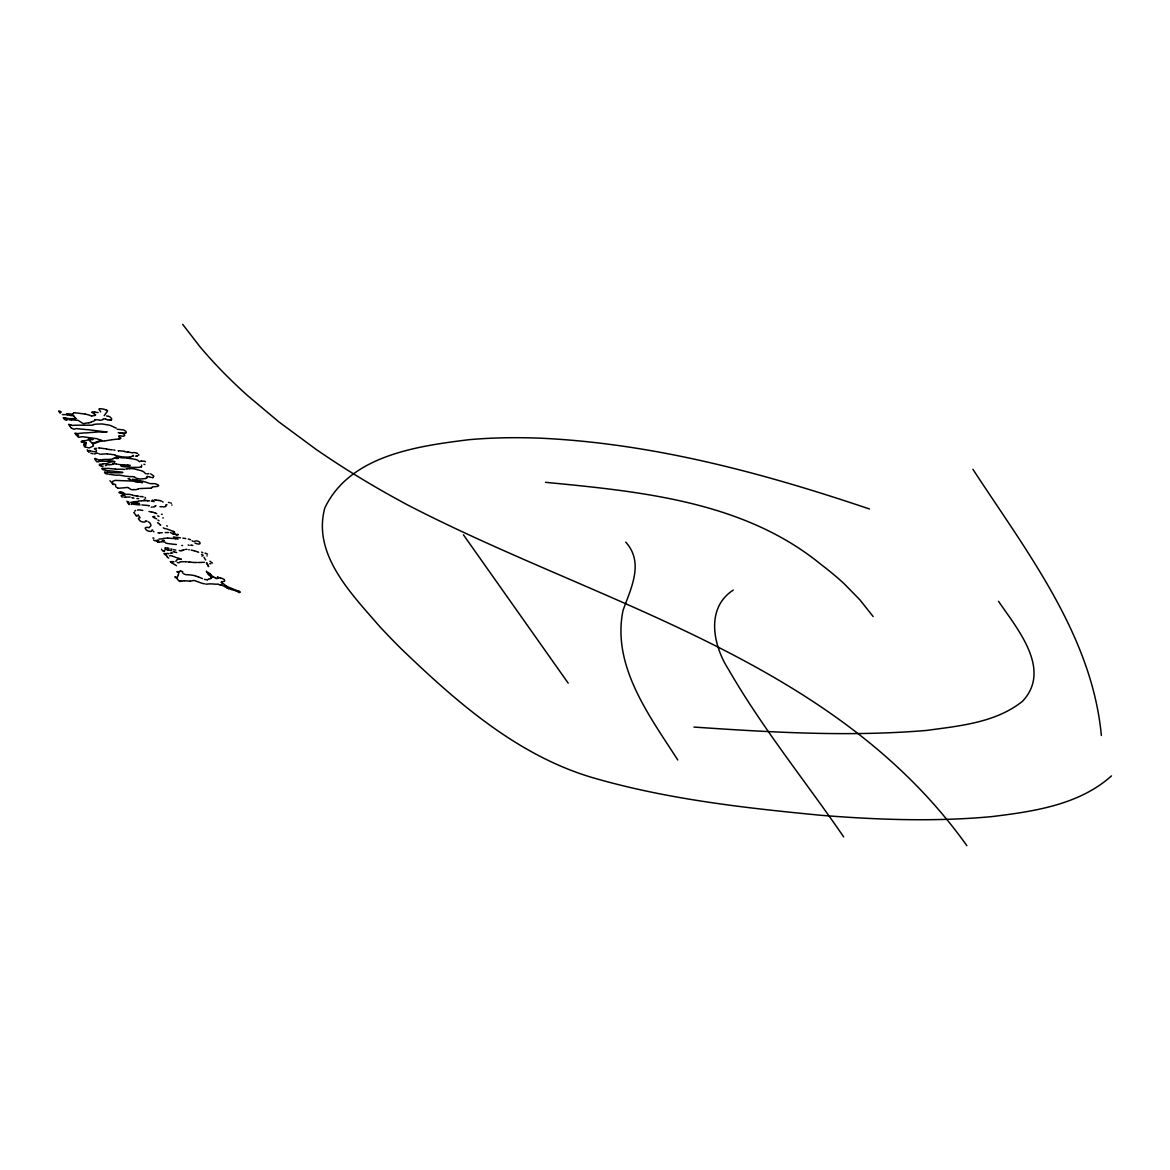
<?xml version="1.0" encoding="UTF-8"?>
<svg xmlns="http://www.w3.org/2000/svg" width="1170" height="1170" viewBox="0 0 1170 1170"><rect width="100%" height="100%" fill="white"/><g stroke="black" fill="none" stroke-linecap="round" stroke-linejoin="round"><path stroke-width="1.5" d="M96.496 448.344L94.565 448.446M133.336 489.586L133.102 489.733A2.706 1.141 16.3 0 1 132.619 489.791L131.464 489.601A6.581 2.793 16.3 0 1 130.996 489.513L128.217 487.612M138.294 488.914L139.113 488.636M126.038 432.695L126.024 431.438L123.815 430.048A3.525 1.492 16.3 0 0 123.333 429.931L117.132 429.214M73.198 414.107L73.227 413.785A10.969 4.651 16.3 0 1 73.374 413.2L73.447 413.083A9.316 3.949 16.3 0 0 73.534 412.878L73.534 412.849M180.341 581.373L180.341 581.373A8.088 3.437 16.3 0 0 180.297 581.11L180.253 580.876M206.446 571.121L206.446 571.092A3.481 1.477 16.3 0 0 206.637 571.691L206.695 571.75M96.437 450.772L96.437 450.742A3.276 1.389 16.3 0 0 95.969 449.85L95.925 449.836M107.216 472.417L109.804 472.461M107.23 472.358L107.245 472.314A2.779 1.17 16.3 0 1 106.587 472.314L106.265 472.241A2.369 1.009 16.3 0 0 104.73 472.051M86.141 442.567L86.258 443.386M178.761 573.476L178.352 574.675M158.798 485.799L157.248 486.501M146.864 477.682L146.996 476.79A10.705 4.534 16.3 0 1 147.098 476.512L147.127 476.409M178.279 574.865L177.547 576.825A31.063 13.177 16.3 0 1 177.182 577.541L177.109 577.629M149.819 483.59L155.288 483.707L158.389 484.994M111.72 418.977L111.647 419.123A4.68 1.989 16.3 0 0 111.559 419.445L111.545 419.489A5.221 2.223 16.3 0 1 111.457 419.884L110.872 420.147M138.25 489.089L135.705 489.733A33.316 14.128 16.3 0 1 134.872 489.66L133.526 489.513M107.347 411.357L104.188 415.657M85.922 445.828L84.342 446.706L85.98 447.349M178.162 534.851L172.809 533.842M112.598 464.095L112.656 464.022A3.451 1.462 16.3 0 1 112.803 463.832M141.394 466.757L141.57 466.07A21.923 9.302 16.3 0 0 141.599 465.382A3.276 1.389 16.3 0 1 141.629 465.046M155.683 540.628L154.732 540.745A3.159 1.345 16.3 0 1 153.504 539.853M106.572 464.958L106.528 465.002A7.941 3.364 16.3 0 1 105.856 465.543L105.388 465.645M152.115 487.583L151.339 488.022M164.005 551.509L163.478 551.406A5.982 2.545 16.3 0 1 161.987 550.017L161.723 549.622A9.638 4.095 16.3 0 1 161.518 549.227L161.504 549.169M82.149 442.011L83.143 441.85A3.13 1.331 16.3 0 1 83.523 441.748L83.509 441.485A11.612 4.929 16.3 0 0 82.924 441.485L82.266 441.602A3.554 1.506 16.3 0 1 81.959 441.704L81.593 442.143M152.846 516.643L153.431 516.599A4.446 1.887 16.3 0 0 154.001 516.613L154.732 516.394M733.268 590.075C705.334 608.224 713.173 645.474 728.427 669.298C762.284 728.135 805.326 780.99 843.658 836.872M207.573 579.662L207.646 579.603A2.34 0.995 16.3 0 1 207.909 579.501L208.172 579.369M118.316 458.435L117.409 458.494A5.397 2.296 16.3 0 0 116.941 458.421L116.43 458.362A7.971 3.378 16.3 0 1 114.338 458.026L113.344 458.406A9.009 3.817 16.3 0 1 113.388 458.815L112.686 459.006A25.652 10.881 16.3 0 0 110.77 459.313L110.667 459.342A5.397 2.296 16.3 0 1 109.804 459.459M176.992 534.734L177.094 534.646A4.519 1.916 16.3 0 0 177.182 534.471L177.986 534.31M1111.5 775.885C1079.003 805.062 1033.519 811.483 991.78 816.616C935.035 821.881 877.895 819.819 821.164 815.314C743.988 807.885 666.213 799.198 591.567 777.348C516.453 754.825 455.949 701.488 400.579 648.165A1088.1 461.565 16.3 0 1 379.402 626.213C351.629 593.965 312.112 554.507 324.821 507.926C350.005 455.349 417.09 446.15 468.79 439.715A396.177 168.056 16.3 0 1 543.099 438.311C654.864 443.898 763.937 473.294 869.471 508.994M91.099 422.209L91.158 422.165A6.698 2.837 16.3 0 1 91.582 421.887L93.015 421.361A30.654 13.002 16.3 0 0 93.79 421.083L94.448 420.732A2.852 1.214 16.3 0 0 94.682 420.44L94.726 420.249A5.294 2.252 16.3 0 0 94.755 420.03M176.407 560.181L178.147 559.275A2.179 0.921 16.3 0 1 178.6 559.187L181.014 559.187M125.804 432.973L124.342 433.149M112.627 481.338L115.274 480.358A15.853 6.727 16.3 0 0 116.298 480.446L132.4 481.06A12.504 5.309 16.3 0 1 134.784 481.484L135.925 481.777M239.616 592.356L239.645 592.342A5.397 2.281 16.3 0 1 239.163 592.59L239.016 592.605M135.603 510.471L134.989 510.91A5.207 2.208 16.3 0 1 134.638 511.129M114.748 461.931L114.294 461.901A4.344 1.843 16.3 0 0 113.417 461.828L112.452 461.814A8.965 3.802 16.3 0 0 111.852 461.828A3.627 1.536 16.3 0 0 111.311 461.887L110.507 462.106A14.157 5.996 16.3 0 0 110.097 462.238L106.602 463.583A2.091 0.892 16.3 0 1 105.987 463.817L105.315 463.744A10.486 4.446 16.3 0 0 104.803 463.686L103.779 463.686A2.281 0.965 16.3 0 0 103.37 463.788L103.062 463.92M133.409 455.364L132.956 455.613A3.32 1.404 16.3 0 1 133.278 455.832M120.408 491.824L120.32 491.853A2.837 1.199 16.3 0 1 120.057 491.97L118.901 492.38L119.574 492.95M92.02 412.089L94.053 411.957A3.276 1.389 16.3 0 0 94.565 411.972M92.43 443.313L100.401 440.593A4.841 2.047 16.3 0 1 101.015 440.52L101.527 440.534M152.144 486.925L156.868 486.486M136.905 456.022L136.948 455.993A2.296 0.965 16.3 0 1 137.534 455.832M94.448 415.452L94.419 415.467A2.662 1.126 16.3 0 1 94.039 415.599L93.512 415.642A3.568 1.506 16.3 0 0 92.913 415.73L92.766 415.789A2.223 0.936 16.3 0 1 91.889 415.906L91.816 415.877M137.285 495.948L136.437 495.963M217.035 578.492L217.883 578.419M94.931 419.679L95.735 419.694A1.887 0.804 16.3 0 0 96.32 419.781L97.461 419.781A2.896 1.228 16.3 0 1 99.084 420.03L99.889 420.264M147.04 473.952L147.098 473.938A14.669 6.23 16.3 0 0 147.464 473.835L147.727 473.777A2.194 0.921 16.3 0 1 148.897 473.689M105.666 470.252L107.406 470.603A5.06 2.15 16.3 0 0 108.079 470.72L111.106 471.027A7.517 3.188 16.3 0 0 112.057 471.071L121.417 472.095A12.46 5.294 16.3 0 0 122.294 472.256A17.608 7.473 16.3 0 1 122.821 472.344L122.733 472.651A7.795 3.305 16.3 0 1 122.002 472.709A6.771 2.881 16.3 0 1 121.197 472.695L118.375 472.768A11.247 4.768 16.3 0 1 116.239 472.797L115.084 472.738A7.269 3.086 16.3 0 0 114.47 472.738L114.031 472.753A9.711 4.124 16.3 0 1 113.285 472.782L112.993 472.768A9.345 3.963 16.3 0 0 112.569 472.753A3.276 1.389 16.3 0 0 112.174 472.782L110.141 472.592M166.827 553.527L166.798 553.542A2.413 1.024 16.3 0 1 166.125 553.717M165.906 506.449L165.716 506.493A6.786 2.881 16.3 0 0 164.985 506.668L164.78 506.727A3.656 1.55 16.3 0 1 164.005 506.859A2.691 1.141 16.3 0 1 163.171 506.815L162.952 506.771M201.883 556.101L202.234 555.984A3.408 1.448 16.3 0 1 202.498 555.882M114.06 484.292L115.186 484.307M152.787 477.696L151.998 477.579M137.387 495.904L138.791 496.168M184.099 561.746L183.237 561.761A1.857 0.79 16.3 0 0 182.608 561.644M110.419 474.406L111.106 474.493A4.314 1.828 16.3 0 0 112.071 474.684L113.388 474.859A26.237 11.13 16.3 0 1 114.002 474.947L114.382 475.005A8.819 3.744 16.3 0 0 117.512 475.225L118.711 475.064A5.25 2.223 16.3 0 1 119.311 475.093L123.318 475.795A9.901 4.197 16.3 0 0 126.623 476.307L128.393 476.365M204.414 562.229L204.048 562.331A2.281 0.965 16.3 0 1 203.024 562.375L202.951 562.375A3.729 1.579 16.3 0 0 201.737 562.346L201.328 562.419A8.57 3.642 16.3 0 1 200.523 562.477L199.339 562.507A2.866 1.214 16.3 0 1 198.139 562.404L197.993 562.375M99.918 460.059L99.874 460.073A2.238 0.951 16.3 0 1 100.284 460.044M175.763 561.234L175.836 561.22A6.084 2.589 16.3 0 1 176.231 561.176M104.262 468.483L104.422 468.453A12.548 5.324 16.3 0 1 105.651 468.395L105.724 468.395A2.296 0.98 16.3 0 1 106.338 468.453M153.007 477.594L153.723 476.365A6.567 2.779 16.3 0 0 153.738 475.956L150.667 473.879M140.78 461.126L141.585 461.185M119.165 432.988L119.998 433.075M98.104 412.513L97.856 412.527A3.802 1.609 16.3 0 1 96.554 412.352L96.437 412.337A8.234 3.495 16.3 0 1 95.384 412.089A1.784 0.76 16.3 0 0 94.521 411.928M111.676 439.701L111.589 439.701A21.352 9.053 16.3 0 0 111.062 439.876L104.54 441.002M126.886 501.169L127.676 502.559M154.923 506.157L154.762 506.288A13.835 5.865 16.3 0 0 156.019 505.849M112.949 463.759L113.563 463.729M193.752 541.593C199.734 538.624 203.829 546.829 194.951 543.055M106.558 415.964L108.43 416.33M120.612 491.751L122.777 492.497M210.892 578.623L210.658 578.653A6.113 2.589 16.3 0 0 209.81 578.784A13.601 5.777 16.3 0 0 208.874 579.106L208.684 579.179A5.499 2.325 16.3 0 1 208.406 579.282M86.2 443.445L84.342 444.059M155.976 540.584L156.195 540.54A3.92 1.667 16.3 0 1 156.575 540.481M132.181 479.992L137.08 481.44A3.451 1.462 16.3 0 1 137.607 481.543A8.599 3.642 16.3 0 1 138.148 481.689L142.608 482.596L136.056 481.777M180.531 570.916L182.666 571.808A5.089 2.164 16.3 0 1 182.432 572.978M157.57 540.394L157.599 540.394A4.066 1.726 16.3 0 1 157.146 540.438L156.912 540.467M110.945 420.132L111.004 420.118A2.179 0.921 16.3 0 1 110.389 420.132A5.06 2.15 16.3 0 0 109.892 420.089L109.892 420.089M164.239 553.571L166.067 553.659M140.312 461.346L140.107 461.419A2.823 1.199 16.3 0 1 139.742 461.594M130.777 502.354L133.117 501.988A66.997 28.416 16.3 0 0 134.331 501.784L134.535 501.74M134.331 501.784L134.901 501.667A11.773 4.987 16.3 0 1 138.104 501.579M95.209 453.784L94.741 453.858A2.896 1.228 16.3 0 1 94.053 453.916M150.93 488.139L147.069 488.256A3.32 1.404 16.3 0 0 146.455 488.285A6.172 2.618 16.3 0 1 145.84 488.329L140.034 488.548M93.527 424.491L93.278 424.651A5.148 2.179 16.3 0 0 93.19 424.944L92.752 425.149A21.952 9.316 16.3 0 0 91.947 425.178L75.772 425.222A4.417 1.872 16.3 0 0 75.172 425.28L72.218 425.397A5.704 2.413 16.3 0 1 71.604 425.207L71.238 425.076M111.618 482.406L109.98 480.753M108.576 459.474L109.775 459.444M125.79 497.221L126.097 497.162A9.243 3.92 16.3 0 1 126.565 497.06L126.594 497.06M76.035 418.597L74.661 418.567A6.157 2.618 16.3 0 0 73.9 418.611L70.258 418.626A5.674 2.398 16.3 0 1 69.732 418.655A1.989 0.848 16.3 0 1 69.322 418.611L68.416 418.494A15.122 6.42 16.3 0 1 67.465 418.348L66.529 418.187A10.267 4.358 16.3 0 1 65.535 417.997M86.975 429.653L77.293 428.703A6.113 2.589 16.3 0 0 76.079 428.527L74.529 429.127A3.817 1.623 16.3 0 1 73.783 429.2L71.487 428.03M99.582 461.214A4.812 2.047 16.3 0 1 100.547 461.199L100.722 461.199A9.696 4.11 16.3 0 0 101.658 461.199L102.199 461.185A10.808 4.578 16.3 0 1 103.296 461.185L104.159 461.229A22.581 9.579 16.3 0 0 105.432 461.258L106.689 461.243A10.749 4.563 16.3 0 0 108.327 461.126L108.517 461.082M164.999 549.651L165.643 549.651A2.457 1.038 16.3 0 0 166.286 549.666M221.744 581.607L221.861 581.592A2.998 1.272 16.3 0 0 222.563 581.622M221.686 584.971L221.437 584.985A5.66 2.398 16.3 0 1 220.443 584.912M108.313 461.112L108.371 461.112A4.256 1.799 16.3 0 1 109.98 461.082L110.199 461.141M145.299 478.515L144.919 478.574A25.17 10.676 16.3 0 1 144.334 478.632L140.4 479.027A4.782 2.033 16.3 0 0 139.976 479.071L136.188 478.194A1.945 0.834 16.3 0 1 135.793 477.96L135.705 477.901A8.146 3.451 16.3 0 1 135.354 477.609L134.214 476.877M108.357 459.532L107.552 459.517A10.354 4.387 16.3 0 0 105.797 459.43A17.375 7.371 16.3 0 0 101.644 459.825L101.527 459.883A5.674 2.398 16.3 0 1 100.313 460.059M140.122 496.548L142.009 496.563M181.847 550.192L183.412 549.988M145.592 498.215L145.036 497.338M109.439 420.118L108.049 419.84M131.157 504.431L131.289 504.416A3.276 1.389 16.3 0 0 131.8 504.328M116.444 457.689L116.956 457.719A3.656 1.55 16.3 0 1 117.658 457.821L117.995 457.967M125.175 466.669L125.117 466.684A4.68 1.989 16.3 0 1 121.738 466.333M152.977 506.99L153.445 506.932A8.614 3.656 16.3 0 0 154.338 506.8A5.499 2.34 16.3 0 0 154.689 506.668M176.524 565.68L172.604 563.311M88.818 422.765L87.575 422.911A21.952 9.316 16.3 0 0 85.659 423.247L85.059 423.379A12.782 5.426 16.3 0 1 83.713 423.613L83.26 423.613A2.164 0.921 16.3 0 1 82.836 423.394L82.66 423.291A12.124 5.148 16.3 0 1 82.149 422.955L81.534 422.531A8.219 3.481 16.3 0 0 80.671 421.975L79.896 421.551A10.998 4.665 16.3 0 1 78.492 420.571L78.141 420.322M168.758 553.615L168.787 553.615A3.846 1.638 16.3 0 1 167.632 553.512A1.887 0.804 16.3 0 0 167.003 553.439M131.742 503.159L132.97 503.056A44.387 18.822 16.3 0 1 134.521 502.954L135.427 502.924A8.877 3.773 16.3 0 1 136.027 502.924L137.27 502.954M127.983 487.51L126.594 487.51A3.802 1.609 16.3 0 0 125.599 487.656L117.951 488.314M159.208 542.339L157.979 542.193M182.052 550.821L181.101 550.748M170.396 561.615L171.537 561.673M116.883 457.119L116.971 457.104A2.208 0.936 16.3 0 1 118.024 457.236L118.185 457.265A2.94 1.243 16.3 0 0 118.609 457.338L118.653 457.353M171.61 555.896L172.385 555.969M211.843 577.614L211.77 577.629A1.799 0.76 16.3 0 0 210.761 577.892M131.493 467.356L130.411 467.166A11.656 4.943 16.3 0 0 129.475 467.064L127.311 466.786M145.665 500.599L145.212 500.643A15.561 6.61 16.3 0 1 144.51 500.702L142.287 500.804A16.716 7.093 16.3 0 1 141.629 500.804M100.415 454.209A6.055 2.559 16.3 0 0 100.927 454.209L107.128 453.799M168.231 550.105L169.679 550.192M181.906 581.066L182.374 581.066A2.866 1.214 16.3 0 0 183.061 581.051L183.324 580.934A5.221 2.208 16.3 0 1 184.436 580.7M95.384 415.409L95.121 415.394A1.916 0.819 16.3 0 0 94.39 415.409M116.737 457.953L117.921 458.055M125.058 457.675L126.652 458.113M129.943 468.629L129.87 468.629A8.307 3.525 16.3 0 1 129.095 468.658L128.949 468.658A9.872 4.183 16.3 0 0 128.422 468.673A4.739 2.004 16.3 0 0 127.559 468.804L127.062 468.819M129.782 468.629L132.151 468.585A7.488 3.174 16.3 0 1 134.565 468.994L141.453 470.749A6.128 2.603 16.3 0 1 143.164 471.539L143.793 471.905A1.843 0.79 16.3 0 1 144.056 472.153L144.583 472.782M119.091 438.984L119.281 438.969A3.656 1.55 16.3 0 0 119.852 438.896A2.515 1.068 16.3 0 0 120.203 438.779L120.364 438.691A3.422 1.448 16.3 0 0 120.627 438.545L120.846 437.872A2.413 1.024 16.3 0 0 120.451 437.58L119.077 437.171A7.342 3.115 16.3 0 0 119.062 436.6A10.471 4.446 16.3 0 0 119.033 436.381L119.033 436.381M109.468 474.45L109.029 474.347M112.876 483.064L112.525 482.552M138.382 501.009L139.464 500.979A13.089 5.557 16.3 0 0 140.97 500.862M129.651 503.305L129.139 503.319A2.779 1.17 16.3 0 1 128.598 503.275L128.144 503.188M118.755 439.013L117.57 439.101A25.989 11.027 16.3 0 0 116.62 439.218L112.101 439.686M159.968 506.712L160.071 506.712A5.338 2.267 16.3 0 1 160.656 506.712L160.802 506.712A5.309 2.252 16.3 0 0 161.387 506.712L161.884 506.727M162.747 538.814L160.407 538.99A4.036 1.711 16.3 0 1 159.281 539.004L159.061 538.96M103.823 441.031L101 440.973L92.752 444.103A11.963 5.075 16.3 0 0 92.839 444.351A15.122 6.42 16.3 0 0 92.986 444.659A6.581 2.793 16.3 0 1 93.103 444.907L93.395 445.668A8.38 3.554 16.3 0 1 93.439 445.989L89.198 447.934L87.209 447.51M133.117 455.934L132.985 455.934A3.144 1.331 16.3 0 0 132.444 455.978M107.552 464.782L108.737 464.695A7.78 3.305 16.3 0 1 109.468 464.68L109.688 464.666M188.107 561.995L189.555 562.126M189.306 562.126L191.032 562.068A2.281 0.965 16.3 0 0 192.45 562.36L194.03 562.477A6.654 2.823 16.3 0 1 194.454 562.507L195.068 562.551M126.96 466.801L125.482 466.64M130.704 479.641L129.329 479.393M168.027 550.119L167.31 549.856M201.62 552.123L202.805 552.679M87.428 429.595L103.355 431.613A2.998 1.272 16.3 0 0 104.145 431.73L107.128 431.847L103.589 432.11A54.039 22.932 16.3 0 1 101.249 432.037L99.318 431.891A2.852 1.214 16.3 0 0 98.704 431.905L85.337 432.973A1.887 0.804 16.3 0 0 84.357 432.9L77.147 433.602M123.757 495.641L123.406 495.627A4.534 1.93 16.3 0 0 122.909 495.583L122.382 495.568M173.043 556.54L173.087 556.54A2.983 1.258 16.3 0 1 174.037 556.613A7.737 3.276 16.3 0 0 178.805 558.28M98.397 447.949L98.529 447.949A5.338 2.267 16.3 0 1 99.231 447.964M130.06 457.134L131.099 456.797A7.868 3.334 16.3 0 0 132.093 456.212M129.153 465.909L128.232 465.923A2.837 1.199 16.3 0 1 127.779 465.982L127.267 465.982A10.94 4.636 16.3 0 0 126.843 465.967L125.468 465.821A2.398 1.024 16.3 0 0 124.532 465.499L123.479 465.294A2.662 1.126 16.3 0 1 122.718 465.265L121.636 465.075M84.766 445.638C80.832 445.009 89.827 444.922 83.64 444.176M127.662 497.089L128.305 497.06A3.042 1.287 16.3 0 0 128.89 497.089L129.504 497.06A6.026 2.559 16.3 0 1 130.162 497.045M170.367 532.525L172.677 533.681M93.79 424.491L95.179 424.315A16.395 6.947 16.3 0 1 96.086 424.125L102.068 423.964A8.512 3.612 16.3 0 1 102.726 424.052L106.645 424.71A16.248 6.888 16.3 0 0 107.567 424.856L109.205 425.163A4.592 1.945 16.3 0 1 110.214 425.412L113.402 426.787A5.294 2.252 16.3 0 1 113.958 427.196L116.166 428.03M151.837 507.122L151.807 507.122A2.589 1.097 16.3 0 1 151.252 507.107M96.247 451.722L95.311 451.722A8.044 3.408 16.3 0 1 93.629 451.62L92.927 451.503A2.925 1.243 16.3 0 1 92.167 451.342M125.029 495.627L123.918 494.881A9.638 4.095 16.3 0 0 123.333 494.574L122.631 494.223A6.961 2.954 16.3 0 0 122.002 493.916L121.3 493.594A2.077 0.877 16.3 0 1 120.744 493.272L120.378 493.038M113.241 484.482L113.461 484.482A2.106 0.892 16.3 0 0 113.885 484.38M168.48 532.54L167.617 532.54M124.312 451.415L124.254 451.401A3.949 1.682 16.3 0 1 125.468 451.722L126.301 452A1.755 0.746 16.3 0 0 126.93 452.073L128.071 452.103M127.925 452.103L127.998 452.103A5.236 2.223 16.3 0 1 130.353 452.38L130.718 452.512A4.49 1.901 16.3 0 0 131.376 452.658L132.151 452.775M116.093 487.071L117.717 487.934M167.354 532.54L165.233 532.54M177.094 537.425L177.211 537.425A4.241 1.799 16.3 0 1 178.337 537.513L179.522 537.703A1.989 0.848 16.3 0 0 179.99 537.747L180.458 537.878M165.76 528.65L165.526 528.664A11.334 4.812 16.3 0 1 165.131 528.723A9.345 3.963 16.3 0 1 164.385 528.401L163.244 527.86M176.962 537.425L176.641 537.425A5.089 2.15 16.3 0 1 175.661 537.366A4.183 1.77 16.3 0 1 174.827 537.132L174.827 537.147M168.158 548.247L168.948 548.321M176.012 577.731L174.827 576.854L176.699 577.41M130.265 465.324L130.192 465.324A3.247 1.375 16.3 0 1 129.343 465.265L129.27 465.236A5.528 2.34 16.3 0 0 127.823 465.119L127.588 465.104M157.511 522.712L158.257 523.048M81.359 442.143C79.385 440.066 88.686 441.485 88.437 439.057A5.557 2.355 16.3 0 1 89.724 438.999L93.176 439.467L89.227 439.978A4.739 2.004 16.3 0 0 89.286 440.447L92.357 443.328M173.964 561.732L173.921 561.732A2.121 0.892 16.3 0 1 173.409 561.717L172.999 561.659M110.214 461.155A8.585 3.642 16.3 0 0 111.823 461.258L112.071 461.258M163.098 540.394L163.478 540.408A13.557 5.748 16.3 0 0 164.063 540.438M111.808 461.243L112.203 461.258A12.343 5.236 16.3 0 1 113.709 461.331L114.484 461.404A5.367 2.281 16.3 0 0 114.689 461.726M190.213 581.051L190.271 581.051A4.461 1.887 16.3 0 0 191.076 581.007A10.852 4.607 16.3 0 0 193.094 580.539L194.659 580.598A6.406 2.72 16.3 0 1 195.726 580.978L196.121 581.124A16.146 6.844 16.3 0 0 197.511 581.665L199.236 582.25A4.841 2.047 16.3 0 1 199.938 582.528L200.041 582.572A3.612 1.536 16.3 0 0 200.816 582.85L201.167 582.967M112.276 449.836L108.386 449.412A13.689 5.806 16.3 0 1 107.143 449.104L106.47 448.914M126.872 458.07L128.086 458.318M120.963 464.636L121.037 464.636A4.899 2.077 16.3 0 1 120.364 464.592L120.364 464.592M127.808 465.104L127.486 465.104A7.985 3.393 16.3 0 1 126.521 465.06A15.371 6.523 16.3 0 1 125.98 464.987L125.278 464.929A3.744 1.579 16.3 0 0 124.854 464.943L124.342 464.943M159.398 532.891L159.471 532.891A4.022 1.711 16.3 0 0 160.202 532.876A3.993 1.696 16.3 0 1 160.582 532.789L161.05 532.745A6.698 2.837 16.3 0 1 161.562 532.716A2.983 1.258 16.3 0 0 162.264 532.657M141.892 504.913L141.965 504.913A3.978 1.682 16.3 0 1 142.652 504.972L142.974 505.016A10.53 4.461 16.3 0 0 143.53 505.074L146.776 505.352A6.947 2.94 16.3 0 1 147.946 505.513L148.488 505.615M159.325 532.891L159.325 532.891A2.384 1.009 16.3 0 0 158.871 532.891A3.437 1.462 16.3 0 1 158.462 532.935L158.403 532.935A2.735 1.155 16.3 0 0 157.891 532.833M184.494 580.744L188.721 581.051A7.371 3.13 16.3 0 0 189.789 581.095M118.653 450.757L118.696 450.757A2.384 1.009 16.3 0 1 118.141 450.713M123.947 497.191L125.117 497.265A6.786 2.881 16.3 0 0 125.585 497.25M118.74 450.757L119.15 450.772A7.429 3.144 16.3 0 1 120.364 450.874L122.426 451.137A7.503 3.188 16.3 0 1 123.727 451.313L124.093 451.371M121.066 495.685L121.943 496.899A9.96 4.227 16.3 0 1 122.148 497.206M132.576 503.422L136.027 503.495A6.596 2.793 16.3 0 0 136.788 503.48L137.577 503.407A5.66 2.398 16.3 0 1 138.06 503.392L138.63 503.407A4.3 1.828 16.3 0 0 139.405 503.378M126.316 494.31L126.433 494.31A3.832 1.623 16.3 0 1 126.857 494.354L127.062 494.369A2.018 0.863 16.3 0 0 127.501 494.354L129.87 494.384A1.945 0.834 16.3 0 0 131.172 494.749L132.283 495.027M164.18 551.45L164.56 551.26A5.674 2.413 16.3 0 0 164.107 550.675L164.063 550.617M101.922 440.549L100.167 439.935A3.92 1.667 16.3 0 1 99.757 439.759L96.525 438.589A1.96 0.834 16.3 0 0 95.984 438.589L82.222 436.659L79.18 437.244A2.676 1.141 16.3 0 1 78.361 437.097C74.88 435.401 81.71 435.328 76.591 435.05M189.92 574.879L189.481 574.865A24.628 10.442 16.3 0 1 188.823 574.836L186.82 574.704A7.678 3.261 16.3 0 1 185.562 574.572L185.43 574.543M176.612 534.822L176.275 534.748A4.241 1.799 16.3 0 1 174.198 533.871L174.081 533.505M171.522 552.927L172.692 553.044M120.305 433.105L121.227 433.163M220.384 578.112L217.693 577.044M152.817 530.185L151.954 529.981A3.276 1.389 16.3 0 1 149.716 531.356A3.276 1.389 16.3 0 1 145.826 529.191A3.276 1.389 16.3 0 1 145.767 527.538A3.276 1.389 16.3 0 1 149.116 527.728L149.687 526.939A3.671 1.55 16.3 0 0 150.169 526.544C152.232 525.71 149.716 522.098 148.283 521.82M116.605 457.134L115.333 457.499A6.932 2.94 16.3 0 0 115.099 457.836M158.725 540.394L158.593 540.379A4.446 1.887 16.3 0 0 157.701 540.365M156.882 540.847L157.336 540.891A5.791 2.457 16.3 0 1 157.95 540.964M176.377 544.489L176.085 544.474A15.166 6.435 16.3 0 1 175.207 544.416L173.935 544.284A24.234 10.281 16.3 0 1 172.458 544.123L168.217 543.582A6.567 2.779 16.3 0 1 165.804 543.041L165.804 543.026M63.458 417.748L64.452 417.88M124.678 469.404L120.656 469.214A18.837 7.985 16.3 0 0 119.091 469.199L118.302 469.228A12.431 5.28 16.3 0 1 115.464 469.126M191.368 545.235L191.119 545.22A2.764 1.17 16.3 0 0 190.725 545.205M72.569 414.18L66.573 413.697M136.919 498.537L137.724 498.581A3.978 1.682 16.3 0 0 138.762 498.581M148.107 500.702L148.137 500.716A3.949 1.682 16.3 0 1 147.522 500.658L147.522 500.658M129.563 478.764L129.504 478.764A7.971 3.378 16.3 0 1 128.086 478.647L128.042 478.632M148.18 500.716L148.224 500.716A4.972 2.106 16.3 0 1 149.424 500.877L149.482 500.892M170.206 550.383L170.425 550.397A3.481 1.477 16.3 0 1 171.683 550.602M209.737 563.691L210.849 563.735M693.971 727.067C771.322 732.361 849.113 736.924 926.538 730.431C959.488 725.912 995.465 722.811 1022.463 701.327C1052.269 669.62 1017.242 628.86 998.507 601.292M91.538 415.847L91.596 415.847A1.887 0.804 16.3 0 1 90.543 415.686L90.339 415.555A9.302 3.949 16.3 0 0 85.278 414.165M152.027 512.124L152.992 512.328M167.822 538.083L173.555 538.522A17.608 7.473 16.3 0 1 174.169 538.58L175.515 538.741M184.626 574.178L183.602 573.797M128.305 458.333L129.885 458.538A7.912 3.349 16.3 0 0 130.616 458.611L131.011 458.64A12.841 5.441 16.3 0 1 134.009 459.123L136.437 459.693A2.823 1.199 16.3 0 1 137.972 460.424L138.703 461.068A7.429 3.159 16.3 0 0 139.259 461.506L139.405 461.609M69.191 419.84L71.311 420.015M117.205 458.274L117.293 458.289A5.411 2.296 16.3 0 0 117.746 458.304M112.788 484.468L111.867 482.991M167.588 547.984L166.798 547.984A2.632 1.111 16.3 0 0 166.111 548.057M148.97 511.495L151.764 512.124M114.031 463.759L115.801 463.949A3.466 1.462 16.3 0 1 116.298 463.993M165.379 548.13L165.409 548.13A4.782 2.033 16.3 0 0 164.897 548.101M124.283 457.967L122.982 457.85A30.61 12.987 16.3 0 0 122.221 457.792L119.837 457.528A3.817 1.623 16.3 0 0 119.062 457.397L119.062 457.397M131.859 497.601L132.605 497.806M133.204 504.211L137.182 504.679A13.587 5.762 16.3 0 0 137.782 504.738L139.464 504.87A7.722 3.276 16.3 0 0 140.034 504.899M104.496 448.651L99.494 447.978M545.512 482.318C640.97 491.575 744.237 501.345 821.311 564.7A281.619 119.457 16.3 0 1 844.447 584.035L859.774 599.713L873.142 616.531M137.036 480.153L139.098 480.636M161.46 514.2L162.206 514.42M119.223 464.431L119.077 464.417A2.808 1.199 16.3 0 0 118.506 464.388M91.011 450.903L91.041 450.903A1.989 0.848 16.3 0 1 90.485 450.816L90.382 450.786M177.313 562.521L178.483 562.77A3.086 1.316 16.3 0 1 178.805 562.682L178.937 562.668A3.144 1.331 16.3 0 0 179.536 562.492M163.376 541.812L163.127 541.783A6.815 2.896 16.3 0 0 162.118 541.783A2.325 0.995 16.3 0 0 161.723 541.827A3.218 1.36 16.3 0 1 160.875 541.915A2.618 1.111 16.3 0 0 159.763 542.032M204.458 579.399L205.101 579.442A1.74 0.731 16.3 0 1 205.876 579.589L206.008 579.633A1.916 0.819 16.3 0 0 207.704 579.735M190.9 575.026L191.119 575.055A11.905 5.046 16.3 0 1 192.772 575.289L193.24 575.391A6.128 2.603 16.3 0 0 193.927 575.494L194.001 575.494A1.887 0.804 16.3 0 1 194.907 575.698L194.966 575.757M205.73 584.064L205.832 584.079A5.791 2.457 16.3 0 0 207.207 584.093L207.397 584.079A22.054 9.36 16.3 0 0 208.172 584.005L208.655 583.947A14.508 6.157 16.3 0 1 211.975 583.932L214.168 584.093A20.46 8.673 16.3 0 0 217.342 584.166L217.605 584.137A7.751 3.291 16.3 0 1 218.073 584.108L219.024 584.503M177.679 572.408L176.904 571.662L178.586 572.028M181.569 581.095L180.502 580.773M124.064 464.914L123.962 464.899A2.779 1.185 16.3 0 0 123.318 464.87L123.084 464.87A3.568 1.521 16.3 0 1 122.104 464.841M178.074 539.063L175.646 538.756M105.402 448.71L105.622 448.739A2.837 1.199 16.3 0 1 106.412 448.9M115.435 469.082L114.733 468.994A10.691 4.534 16.3 0 0 113.227 468.848L112.51 468.819A14.216 6.026 16.3 0 1 110.711 468.658L109.731 468.541A7.956 3.378 16.3 0 0 107.201 468.351M140.458 480.87L140.298 480.841A2.676 1.126 16.3 0 1 139.347 480.665M155.742 500.029L154.279 499.78M147.303 500.628L147.347 500.628A3.832 1.623 16.3 0 0 146.499 500.555A5.294 2.252 16.3 0 0 145.957 500.57M151.354 501.14L151.939 501.213A14.537 6.172 16.3 0 1 153.124 501.418L153.328 501.447M67.231 414.853L67.173 414.853A7.62 3.232 16.3 0 0 63.794 414.619L63.706 414.589A3.291 1.404 16.3 0 1 62.332 414.56M101.483 466.084L101.892 466.128A5.733 2.428 16.3 0 0 103.135 466.172M160.144 500.672L159.968 500.643A7.912 3.364 16.3 0 1 159.164 500.511L159.003 500.482M190.491 539.706L189.891 539.56M142.784 510.456L140.488 510.061A7.02 2.969 16.3 0 0 139.011 509.886A2.866 1.214 16.3 0 0 137.563 510.149M92.62 453.711L92.415 453.682A1.901 0.804 16.3 0 1 90.894 453.097M172.326 563.267L171.376 562.594M136.012 495.89L135.91 495.875A5.938 2.515 16.3 0 1 134.74 495.656L132.81 495.349M115.143 454.954L110.36 454.238A8.95 3.788 16.3 0 0 108.766 454.062L108.678 454.062A2.998 1.272 16.3 0 1 107.421 453.931M117.322 464.168L117.219 464.154A8.439 3.583 16.3 0 1 116.59 464.051L116.503 464.037M153.387 512.387L154.908 512.913M165.204 542.295L164.429 542.09M85.249 414.107L85 414.078A27.071 11.481 16.3 0 0 83.713 413.902L77.659 413.098A34.515 14.64 16.3 0 0 75.45 412.849L74.997 412.805A2.881 1.228 16.3 0 1 73.842 412.703M100.43 420.337L102.975 419.635A4.314 1.828 16.3 0 1 103.048 419.109A9.667 4.095 16.3 0 1 103.399 418.801L105.388 419.021M97.797 453.287L96.993 453.17A10.515 4.461 16.3 0 0 95.618 453.419M113.68 449.997L114.309 450.084A3.802 1.609 16.3 0 1 114.923 450.216L114.982 450.231M176.699 552.533L174.491 551.918M173.335 549.534A2.632 1.126 16.3 0 0 174.637 549.885L174.988 549.929A4.08 1.726 16.3 0 1 175.602 550.061L175.792 550.105M191.587 545.322L192.246 545.322A1.813 0.76 16.3 0 0 192.845 545.322M202.483 578.638L200.743 577.892A19.919 8.453 16.3 0 0 198.286 576.868M122.294 465.558L121.446 465.236M148.692 505.645L148.736 505.659A4.344 1.843 16.3 0 0 149.351 505.732M132.064 467.473L134.491 467.386A3.291 1.404 16.3 0 1 134.945 467.356L135.779 467.415A9.404 3.993 16.3 0 0 136.817 467.43L137.27 467.415A10.969 4.651 16.3 0 0 138.601 467.356L140.224 467.093A3.51 1.492 16.3 0 0 141.512 466.815M132.415 479.217L134.535 479.612A6.859 2.91 16.3 0 1 135.398 479.773L136.788 480.095M181.803 545.425L182.564 545.512M75.655 433.134L76.693 433.441M142.17 496.606L142.272 496.621A7.868 3.334 16.3 0 1 142.872 496.753L143.179 496.826M166.813 529.015L167.442 529.191A22.815 9.682 16.3 0 1 168.1 529.44L170.601 530.361A11.407 4.841 16.3 0 1 171.376 530.683L171.449 530.712A5.557 2.355 16.3 0 0 172.224 531.004A4.534 1.916 16.3 0 1 172.911 531.253L173.73 531.604M173.277 532.35L173.306 532.35A2.311 0.98 16.3 0 1 174.315 532.628L174.623 532.833M158.901 500.453L158.55 500.38A8.482 3.598 16.3 0 0 157.248 500.204L156.648 500.146A12.621 5.353 16.3 0 1 156.224 500.087M85.717 442.494L81.915 442.26M70.887 424.944L68.62 424.388L69.878 426.246M166.681 525.783L167.456 526.105M189.569 539.326L189.277 539.282A2.018 0.863 16.3 0 1 188.575 539.151L188.268 539.048M98.719 459.956L98.251 459.825A1.857 0.79 16.3 0 0 97.022 459.284L95.326 458.479A2.632 1.111 16.3 0 0 94.814 458.45L94.697 458.845A12.826 5.441 16.3 0 0 94.872 459.137L96.525 461.463M90.119 450.757L89.037 450.421M122.265 433.441L122.177 433.412A5.455 2.311 16.3 0 0 121.621 433.266M167.003 504.826L166.213 504.592M178.834 558.426L179.083 558.485A3.773 1.594 16.3 0 1 181.087 559.158M237.408 591.567L235.901 590.762M59.655 411.065L60.547 411.533A2.062 0.877 16.3 0 0 61.366 412.089M147.449 476.483L147.815 476.57A5.309 2.252 16.3 0 0 148.546 476.716L148.766 476.746A4.285 1.813 16.3 0 1 149.351 476.848M140.546 480.885L140.809 480.928A2.706 1.141 16.3 0 1 141.38 481.046A5.148 2.179 16.3 0 0 141.994 481.177L142.594 481.294A7.312 3.1 16.3 0 1 143.106 481.323L148.809 483.122M202.147 583.274L202.556 583.391A3.832 1.623 16.3 0 0 204.472 583.757M132.985 497.923L133.892 498.142M192.889 541.242L192.041 540.789M179.229 550.5L179.654 550.602A2.808 1.185 16.3 0 0 180.575 550.778M73.651 415.789L70.77 415.525A5.411 2.296 16.3 0 1 69.556 415.277L68.942 415.131A8.38 3.554 16.3 0 0 67.407 414.809M152.86 537.951L153.972 538.229M194.527 550.88L194.79 550.953A7.078 2.998 16.3 0 1 196.443 551.465L196.838 551.611M122.748 433.543L123.742 433.909A2.384 1.009 16.3 0 0 124.035 434.128L124.707 435.357A2.033 0.863 16.3 0 1 124.693 435.562L123.684 436.176A3.1 1.316 16.3 0 1 123.157 436.205A6.303 2.676 16.3 0 1 121.665 436.059L119.984 435.752M194.074 550.778L193.664 550.675A3.744 1.594 16.3 0 1 193.006 550.485M108.664 416.388L108.751 416.403A2.881 1.228 16.3 0 1 109.79 416.783L110.273 417.105M105.709 419.167L106.338 419.343M170.615 555.691L170.469 555.648A4.183 1.77 16.3 0 0 169.489 555.882M133.585 476.716L132.517 476.585A4.695 1.989 16.3 0 0 132.078 476.673L130.587 476.556A2.384 1.009 16.3 0 1 130.046 476.702L128.773 476.57M185.679 538.58L185.737 538.595A4.431 1.872 16.3 0 0 184.611 538.375A7.751 3.291 16.3 0 0 182.915 538.171M144.7 461.389L145.533 461.74M235.258 590.601L235.36 590.631A20.343 8.629 16.3 0 0 234.278 590.338L231.294 589.519A4.622 1.96 16.3 0 1 230.49 589.212L230.373 589.168A6.362 2.706 16.3 0 0 229.276 588.773L228.618 588.554M205.013 553.147L205.174 553.191A2.574 1.097 16.3 0 1 206.139 553.512M219.185 584.649L219.404 584.722A3.832 1.623 16.3 0 0 220.443 584.912M115.362 455.422L120.086 456.534A8.79 3.729 16.3 0 0 121.139 456.724A15.049 6.377 16.3 0 0 121.914 456.827L122.411 456.885A15.663 6.64 16.3 0 0 124.342 457.031L126.126 457.104A16.965 7.195 16.3 0 0 127.194 457.119L128.407 457.09A10.574 4.49 16.3 0 1 129.695 457.119M238.227 590.894L238.548 590.996A2.808 1.199 16.3 0 1 239.089 591.23L239.148 591.259M106.543 419.489L107.552 419.767M237.876 590.791L237.729 590.748A11.788 5.002 16.3 0 0 237.013 590.528A2.325 0.98 16.3 0 0 236.442 590.397L234.863 589.782A16.555 7.02 16.3 0 0 233.839 589.314A38.04 16.131 16.3 0 0 232.347 588.685L229.188 587.413A6.172 2.618 16.3 0 0 228.369 587.106L226.307 585.995M195.346 575.889L196.238 576.181A28.914 12.27 16.3 0 1 197.905 576.737L198.271 576.868M155.303 513.045L156.751 513.659M128.832 501.974L128.729 501.945A1.828 0.775 16.3 0 1 128.027 501.594L128.027 501.594M191.149 550.075L191.178 550.075A7.503 3.188 16.3 0 0 192.553 550.397M144.334 461.287L141.643 461.097M189.174 545.308L188.926 545.22A2.238 0.951 16.3 0 0 188.195 544.971M157.628 515.897L158.111 516.058A2.735 1.155 16.3 0 1 159.032 516.438M174.535 531.823L173.452 531.487M154.016 517.564L153.255 517.169M105.797 473.748L106.265 473.865A4.212 1.784 16.3 0 0 107.157 473.923L107.347 473.938A5.733 2.428 16.3 0 1 107.815 473.952M197.335 551.801L198.666 552.255M186.074 561.688L186.483 561.761A5.002 2.121 16.3 0 0 186.937 561.746M170.659 502.895L171.42 503.261M209.883 561.191L212.443 563.048M96.686 461.653L97.095 461.74A9.609 4.08 16.3 0 0 98.426 461.58M76.196 434.918L74.792 433.28M110.755 417.763L111.472 418.275M170.995 548.818L171.156 548.891A3.276 1.389 16.3 0 0 171.785 549.139M123.055 492.614L124.488 493.55A2.72 1.155 16.3 0 0 125.044 493.857L125.322 494.032M226.761 587.618L226.424 587.457A35.261 14.961 16.3 0 1 225.766 587.135L223.397 585.965A3.568 1.521 16.3 0 1 222.973 585.717A14.771 6.26 16.3 0 1 222.388 585.322L221.905 585M102.814 469.653L104.086 469.916A3.159 1.345 16.3 0 1 105.022 470.033M120.349 432.754L123.201 433.046A6.42 2.72 16.3 0 1 123.962 433.105M95.706 414.765L95.691 414.75A4.168 1.77 16.3 0 1 95.033 414.385L94.565 414.092M207.529 554.156L207.002 553.907A3.481 1.477 16.3 0 1 206.095 553.542M238.49 592.005L238.446 591.976A1.828 0.775 16.3 0 0 237.744 591.625M144.904 464.519L144.861 464.49A2.428 1.024 16.3 0 0 143.939 464.315M205.627 559.991L203.946 557.198M216.026 578.229L216.07 578.258A2.047 0.863 16.3 0 1 216.625 578.609M162.586 501.696L162.776 501.813A3.451 1.462 16.3 0 1 163.142 502.032M99.391 461.272L98.967 461.58A1.93 0.819 16.3 0 0 98.441 461.594M120.408 465.484L121.227 465.967A5.221 2.208 16.3 0 0 121.651 466.201M225.868 585.731L225.986 585.804A5.982 2.53 16.3 0 1 225.357 585.409M99.435 465.207L99.45 464.285A16.804 7.122 16.3 0 1 99.933 464.241A7.371 3.13 16.3 0 1 100.956 464.212L101.234 464.227A4.153 1.77 16.3 0 0 102.858 464.037M158.593 523.458L158.623 523.473A7.985 3.393 16.3 0 1 159.676 524.438M215.675 578.038L215.733 578.068A6.801 2.881 16.3 0 0 214.973 577.644M203.127 555.223L202.966 555.121A5.338 2.267 16.3 0 0 201.576 554.361M213.452 576.868L213.423 576.839A6.596 2.793 16.3 0 1 212.677 576.357L212.136 575.933A5.616 2.384 16.3 0 0 211.653 575.596A2.194 0.936 16.3 0 1 211.039 575.07M94.507 448.812L94.536 448.827A2.691 1.141 16.3 0 1 95.048 449.265L95.092 449.339M137.49 453.507L137.577 453.565A3.554 1.506 16.3 0 0 132.766 452.731M212.077 577.424L212.048 577.41A5.587 2.369 16.3 0 1 211.58 577.073L209.576 575.552A8.278 3.51 16.3 0 1 208.348 574.499L208.392 574.47A12.694 5.382 16.3 0 1 208.143 574.104L206.841 571.954M160.261 524.891L160.378 524.979A2.15 0.907 16.3 0 1 160.685 525.198M94.243 413.887L94.024 413.727A6.61 2.808 16.3 0 0 93.351 413.317L92.035 412.323M176.26 577.775L177.153 578.726A7.4 3.144 16.3 0 0 177.504 579.252A6.084 2.574 16.3 0 1 177.694 579.472L177.884 579.735A6.961 2.954 16.3 0 0 179.902 581.534M170.396 561.746L170.498 561.819A3.291 1.389 16.3 0 1 170.879 562.097L170.952 562.185M164.224 553.819L165.043 554.478A6.991 2.969 16.3 0 1 165.306 554.712L165.423 554.814M157.774 542.046L157.277 541.578A5.075 2.15 16.3 0 1 156.985 541.271L156.985 541.271M153.562 531.487L153.592 531.516A1.974 0.834 16.3 0 1 153.943 531.911M209.971 573.958L210.395 574.324A4.548 1.93 16.3 0 1 210.966 574.909M210.293 574.236L209.869 573.856A14.157 6.011 16.3 0 1 208.962 572.978L208.479 572.437M73.71 415.833L74.851 417.31A17.023 7.225 16.3 0 0 75.48 418.026L75.67 418.216A4.022 1.711 16.3 0 0 75.933 418.465M224.391 579.618L224.362 579.603A4.592 1.945 16.3 0 0 223.192 578.945L222.885 578.799A4.168 1.77 16.3 0 0 220.34 577.951M221.51 582.631L221.934 583.011A4.153 1.755 16.3 0 0 222.9 583.581L223.294 583.801A9.506 4.036 16.3 0 1 223.719 584.02A5.572 2.369 16.3 0 1 224.757 584.883M115.728 484.804L115.552 486.208M145.709 473.66L145.782 473.733A8.95 3.802 16.3 0 0 145.358 473.323M64.54 419.46L65.198 419.737A1.872 0.79 16.3 0 0 65.783 419.84L65.769 419.825A1.887 0.804 16.3 0 0 66.485 419.84M88.101 451.196L87.999 451.093A5.265 2.238 16.3 0 1 87.531 450.523L87.194 449.777M159.72 524.438L159.749 524.467A2.632 1.126 16.3 0 0 159.968 524.686M60.182 413.259L58.558 411.006M88.291 451.415L89.139 452.468M240.23 592.108L239.996 591.815A2.091 0.892 16.3 0 0 239.631 591.435M966.859 845.661C833.742 659.193 600.385 604.89 407.248 504.753A595.237 252.501 16.3 0 1 315.929 449.251L279.016 422.004L247.557 395.562A626.827 265.897 16.3 0 1 199.69 346.393L182.681 324.339M70.946 427.825L70.375 426.889M217.445 577.205L218.234 578.243M136.524 516.219L135.969 515.414M100.678 411.869L98.938 409.12A2.749 1.17 16.3 0 1 100.181 408.696L100.591 408.725A11.612 4.929 16.3 0 1 103.106 409.061L103.487 409.12A7.488 3.174 16.3 0 1 105.929 409.88M64.291 419.138L63.385 417.851M138.82 515.838A3.671 1.565 16.3 0 0 139.084 516.233L140.064 517.74A3.276 1.389 16.3 0 0 139.245 519.743A3.276 1.389 16.3 0 0 142.828 521.995A3.276 1.389 16.3 0 0 145.475 520.84A2.823 1.199 16.3 0 1 146.996 521.177M101.79 468.483L102.419 469.389M104.525 472.358L105.256 473.397M463.437 534.822L568.196 683.148M128.349 503.656L128.846 504.358A2.501 1.053 16.3 0 0 129.314 504.621M972.913 469.287C1026.222 551.099 1092.005 634.988 1101.35 735.477M135.91 515.341L134.257 512.943M165.599 505.44L165.613 505.469A2.457 1.038 16.3 0 1 165.745 505.703M677.796 759.988C649.569 716.098 611.559 665.832 623.04 610.389C630.762 588.612 644.451 562.843 625.76 542.163M208.406 566.455L206.432 562.77M152.232 500.058L153.577 501.199A4.27 1.813 16.3 0 1 154.206 501.637M206.856 562.902L208.538 566.309A10.325 4.387 16.3 0 1 208.626 566.514L208.626 566.558M118.945 436.147L119.106 435.825A5.47 2.325 16.3 0 1 119.311 435.693L119.369 435.62M210.98 578.009L211.024 578.185A2.077 0.877 16.3 0 1 211.083 578.433M179.054 572.174L179.054 572.232A5.207 2.208 16.3 0 1 180.575 570.945M71.823 419.957A7.751 3.291 16.3 0 1 73.008 419.957L75.509 420.176A22.771 9.667 16.3 0 0 77.571 420.249M91.143 422.326A10.384 4.402 16.3 0 1 88.774 422.721M105.943 409.836A2.515 1.068 16.3 0 1 107.669 410.919M64.789 417.895A2.091 0.892 16.3 0 1 65.535 417.968M66.909 419.767A4.08 1.74 16.3 0 1 67.655 419.781M82.368 442.143A3.144 1.331 16.3 0 1 82.163 442.289M118.272 432.534A4.855 2.062 16.3 0 1 118.36 432.754M99.026 453.682A3.978 1.682 16.3 0 1 99.318 453.989M136.948 456.037A1.843 0.775 16.3 0 1 135.427 456.051M138.616 454.501A3.539 1.506 16.3 0 1 138.747 455.262M174.125 551.699A1.843 0.775 16.3 0 1 173.262 551.596M170.25 553.176A1.813 0.775 16.3 0 1 171.142 553.161M166.125 555.194A3.437 1.462 16.3 0 0 166.432 555.501L166.827 555.867A17.258 7.327 16.3 0 0 166.944 556.408L167.047 556.701A3.159 1.331 16.3 0 0 167.383 557.198M168.641 558.09A2.194 0.936 16.3 0 1 167.602 557.227M171.771 561.629A2.925 1.243 16.3 0 1 173.014 561.717M179.873 562.097A2.121 0.907 16.3 0 1 180.399 561.878L180.794 561.863A8.19 3.466 16.3 0 0 182.184 561.585M185.84 561.556A3.729 1.579 16.3 0 1 185.152 561.834M196.809 562.551A2.369 1.009 16.3 0 1 195.375 562.404M207.192 555.896A2.004 0.848 16.3 0 1 206.856 555.925M189.248 549.739A2.486 1.053 16.3 0 1 188.75 549.739M185.562 549.373A1.945 0.819 16.3 0 1 186.981 549.417M184.319 549.827A4.972 2.106 16.3 0 1 183.398 549.973M173.423 536.942A2.837 1.199 16.3 0 1 173.906 537.088M167.734 538.156A14.464 6.143 16.3 0 0 165.76 538.229L164.18 538.375A2.735 1.155 16.3 0 0 163.23 538.507M164.151 540.613A1.96 0.834 16.3 0 1 163.624 540.745M161.943 540.964A2.208 0.936 16.3 0 1 162.425 541.008M134.345 512.87A2.194 0.921 16.3 0 1 134.009 512.46M137.636 515.926A9.843 4.183 16.3 0 1 138.25 514.771M159.003 520.738A3.963 1.682 16.3 0 0 158.506 520.416L158.389 520.357A5.748 2.442 16.3 0 1 157.979 520.094M156.575 518.837A2.53 1.068 16.3 0 1 156.034 518.573L155.844 518.471A2.823 1.199 16.3 0 0 155.157 518.134L155.113 518.12A2.164 0.921 16.3 0 1 154.162 517.681M162.776 517.886A2.033 0.863 16.3 0 1 163.347 517.944M172.019 504.943A3.159 1.331 16.3 0 1 171.756 505.06M168.465 502.456A1.813 0.775 16.3 0 1 169.431 502.617M160.509 500.702A2.004 0.848 16.3 0 1 161.504 501.053M144.758 499.371A2.164 0.921 16.3 0 1 144.115 499.414M101.351 466.128A3.963 1.682 16.3 0 1 99.582 465.265M112.89 464.256A7.035 2.983 16.3 0 1 109.629 464.578M125.994 468.863A1.93 0.819 16.3 0 1 126.755 468.819M103.75 468.453A2.442 1.038 16.3 0 1 103.165 468.249A3.7 1.565 16.3 0 0 102.624 468.058M146.893 477.696A4.914 2.077 16.3 0 1 145.27 478.486M150.93 477.258A1.74 0.746 16.3 0 1 150.082 477.053M214.812 577.556A6.23 2.647 16.3 0 1 213.788 577.015M226.892 587.676A3.788 1.609 16.3 0 1 227.565 587.998M228.53 588.7A2.852 1.214 16.3 0 1 227.273 588.071M221.481 582.587A3.13 1.331 16.3 0 1 221.086 582.192M224.523 580.159A3.422 1.448 16.3 0 1 223.09 581.578"/></g></svg>
